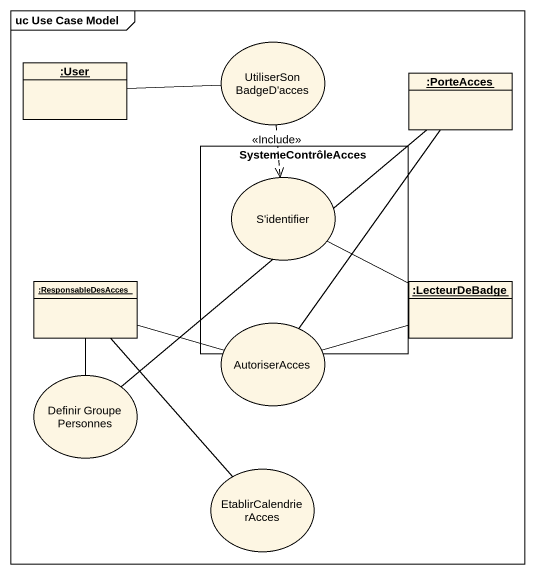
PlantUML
@startuml
mainframe uc Use Case Model
allowmixing
hide circle
hide empty members
usecase "UtiliserSonBadgeD'acces" as UtiliserSonBadgeD_acces
object ":User" as User
object ":PorteAcces" as PorteAcces
rectangle SystemeContrôleAcces {
  usecase "S'identifier" as S_identifier
}
object ":ResponsableDesAcces" as ResponsableDesAcces
object ":LecteurDeBadge" as LecteurDeBadge
usecase AutoriserAcces
usecase "Definir Groupe Personnes" as Definir_Groupe_Personnes
usecase EtablirCalendrierAcces
UtiliserSonBadgeD_acces ..> S_identifier : <<Include>>
User -right- UtiliserSonBadgeD_acces
S_identifier -right- LecteurDeBadge
ResponsableDesAcces -right- AutoriserAcces
ResponsableDesAcces -- Definir_Groupe_Personnes
ResponsableDesAcces -- EtablirCalendrierAcces
AutoriserAcces -up- PorteAcces
AutoriserAcces -right- LecteurDeBadge
Definir_Groupe_Personnes -up- PorteAcces
@enduml
